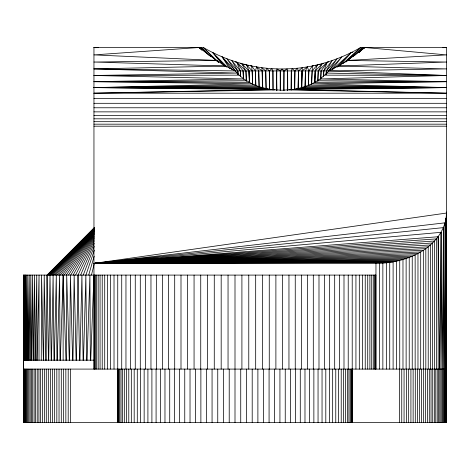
<?xml version="1.0" encoding="UTF-8"?>
<svg xmlns="http://www.w3.org/2000/svg" width="470" height="470" viewBox="0 0 470 470"><rect width="100%" height="100%" fill="white"/><g stroke="black" fill="none" stroke-linecap="round" stroke-linejoin="round"><path stroke-width="0.7" d="M25.527 360.349L25.568 275.091L26.338 360.349M39.016 360.349L39.057 275.091L37.095 360.349M63.127 360.349L63.168 275.091L65.982 360.349M272.917 89.976L272.929 70.923L271.801 68.667C247.725 67.075 224.202 59.549 203.322 47.517L93.953 47.517L93.953 369.091M291.294 89.976L291.306 70.923L292.152 68.667C316.234 67.081 339.751 59.543 360.631 47.517L446.5 47.517L446.5 422.483L23.5 422.483L23.5 275.091L375.953 275.091M23.594 369.091L23.5 275.091L23.547 369.091L23.735 275.091L23.776 360.349L24.111 275.091L24.199 360.349M26.426 360.349L26.555 275.091L27.366 360.349M446.406 422.483L446.124 217.986L445.701 369.091L445.137 222.827L446.124 217.986L446.5 213.051L93.953 263.388L375.953 263.388C403.53 263.423 435.954 251.244 445.137 222.827L93.953 263.388L389.724 262.401L389.724 369.091M27.477 360.349L27.777 275.091L28.588 360.349M41.248 360.349L41.548 275.091L43.381 360.349M66.311 360.349L66.693 275.091L69.296 360.349M280.196 90.71L280.261 70.923L282 68.996L292.152 68.667L294.925 70.923L294.772 89.247M23.5 422.483L23.735 377.868M24.252 360.349L24.722 275.091L24.763 360.349M28.717 360.349L29.187 275.091L29.957 360.349M287.522 90.71L287.64 70.923L287.076 68.902L283.974 70.923L283.762 90.71M43.628 360.349L44.227 275.091L45.849 360.349M24.845 360.349L25.568 275.091M30.109 360.349L30.832 275.091L31.472 360.349M69.636 360.349L70.406 275.091L72.621 360.349M276.436 90.71L276.877 68.902L282 68.996L283.974 70.923L284.009 90.71M46.107 360.349L47.047 275.091L94.364 227.715M301.834 87.778L302.304 67.633L298.497 70.923L297.992 89.247M439.779 422.483L439.779 369.091L441.095 232.321L93.953 263.388L393.108 261.884L393.108 369.091M31.637 360.349L32.618 275.091L33.129 360.349M72.973 360.349L74.166 275.091L76.087 360.349M291.053 89.976L291.306 70.923M33.311 360.349L34.592 275.091L34.974 360.349M48.727 360.349L50.008 275.091L51.201 360.349M298.227 88.513L298.497 70.923L297.228 68.244L294.925 70.923L294.555 89.247M287.282 90.71L287.64 70.923L287.769 90.71M35.18 360.349L36.754 275.091L36.883 360.349M51.489 360.349L53.11 275.091L54.003 360.349M76.446 360.349L78.02 275.091L94.194 240.793M305.159 87.044L305.453 70.923L307.333 66.881L308.837 70.923L308.467 85.581M301.64 87.778L302.022 70.923L307.333 66.881M54.303 360.349L56.306 275.091L56.946 360.349M79.918 360.349L81.921 275.091L83.114 360.349M57.258 360.349L59.643 275.091L59.984 360.349M83.484 360.349L85.869 275.091L86.68 360.349M304.977 87.044L305.453 70.923M314.894 82.65L315.229 70.923L317.391 64.813L320.293 64.425M23.5 392.638L23.735 384.789M311.657 84.112L312.409 65.941L313.86 65.741M60.313 360.349L63.168 275.091M87.056 360.349L89.911 275.091L90.34 360.349M301.44 87.778L302.022 70.923M317.879 81.181L318.237 70.923L322.373 63.544L323.824 63.356M90.716 360.349L93.953 275.091M308.302 85.581L308.837 70.923L312.409 65.941M314.777 82.65L315.229 70.923L322.373 63.544M320.775 78.984L321.104 70.923L327.308 62.134L328.759 61.958M311.516 84.112L312.08 70.923L317.391 64.813M317.779 81.181L318.237 70.923L327.308 62.134L323.83 70.923L323.507 76.786M218.703 62.263L216.529 60.442L93.953 54.896L198.951 47.517L216.529 60.442L225.647 66.035L235.141 70.923L239.136 75.153L243.789 78.96L251.967 83.848L258.077 86.339L264.61 88.266L271.472 89.535L282 90.24L292.481 89.535L299.343 88.266L309.025 85.164L314.853 82.344L320.164 78.96L326.885 73.085L328.812 70.923L337.084 58.75L326.368 70.923L326.209 74.589L326.368 70.923L332.196 60.536L323.83 70.923L323.56 76.786M314.653 82.65L315.229 70.923M320.699 78.984L321.104 70.923M326.151 74.589L326.368 70.923M446.283 214.919L446.5 212.017L446.406 369.091L446.265 292.728M91.462 275.091L94.206 263.776M88.689 275.091L94.159 256.221M262.771 87.778L262.213 70.923L256.62 66.881L255.398 70.923L255.745 85.581M85.916 275.091L94.294 250.228M83.237 275.091L94.212 246.421M80.605 275.091L94.165 243.378M75.529 275.091L94.306 238.566M73.085 275.091L94.358 236.804M70.735 275.091L94.17 235.746M68.479 275.091L94.341 234.307M66.27 275.091L94.323 233.332M64.155 275.091L94.258 232.562M62.181 275.091L94.388 231.651M60.301 275.091L94.129 231.352M332.284 69.231L341.878 56.823L328.765 70.923L235.376 70.923L222.075 56.823L229.53 68.473M58.562 275.091L94.258 230.635M56.87 275.091L94.435 229.936M346.502 61.547L347.424 60.442L365.002 47.517L446.5 54.896L347.424 60.442L337.137 66.852M55.319 275.091L94.294 229.677M53.909 275.091L94.088 229.554M339.728 65.489L351.372 52.452L352.835 52.376M52.593 275.091L94.394 228.89M51.465 275.091L94.258 228.773M50.384 275.091L94.135 228.661M49.491 275.091L94.053 228.549M48.739 275.091L94.006 228.444M348.017 60.518L360.631 47.517L342.924 63.609M345.897 62.017L347.424 60.442L446.5 62.04L338.306 66.035L328.812 70.923L446.5 75.482L320.164 78.96L446.5 81.686L311.986 83.848L446.5 87.608L292.481 89.535L446.5 93.201L93.953 93.201L271.472 89.535L93.953 87.608L251.967 83.848L93.953 81.686L243.789 78.96L93.953 75.482L237.021 73.085L93.953 68.902L225.647 66.035L226.863 66.852M48.128 275.091L94.394 227.921M337.348 67.01L338.306 66.035L446.5 68.902L328.812 70.923M47.611 275.091L94.394 227.815M337.078 66.816L351.372 52.452L332.584 69.466M47.235 275.091L94.317 227.815M354.926 55.149L362.558 47.517L353.129 56.482M358.933 52.605L364.156 47.517L358.833 52.499M346.449 61.253L360.631 47.517M365.002 47.517L363.903 48.492M345.797 61.87L347.424 60.442M315.305 65.541L316.757 65.342M445.049 47.705L446.5 47.517L442.84 47.705M439.732 369.091L438.181 236.739L93.953 263.388L396.445 261.226L396.445 369.091M93.953 93.201L274.95 89.911M267.994 88.971L93.953 87.608L254.928 85.164M218.609 62.44L216.529 60.442L93.953 62.04L225.647 66.035L226.693 67.01M264.61 88.266L93.953 87.608L258.077 86.339M295.959 88.971L446.5 87.608L309.025 85.164M246.374 80.746L93.953 81.686L249.1 82.344M314.853 82.344L446.5 81.686L317.579 80.746M299.343 88.266L446.5 87.608L305.876 86.339M93.953 75.482L239.136 75.153M93.953 87.608L261.273 87.373M93.953 98.418L446.5 98.418M93.953 103.306L446.5 103.306M93.953 107.771L446.5 107.771M93.953 111.86L446.5 111.86M93.953 115.573L446.5 115.573M93.953 118.816L446.5 118.816M93.953 121.683L446.5 121.683M93.953 124.174L446.5 124.174M93.953 126.195L446.5 126.195M23.5 360.161L94.535 360.161M23.5 369.091L446.5 369.091M302.633 87.373L446.5 87.608M324.817 75.153L446.5 75.482L326.885 73.085M93.953 68.902L235.141 70.923M289.003 89.911L446.5 93.201M98.348 47.699L93.953 47.517L96.138 47.723L93.953 47.517L95.404 47.681M235.188 61.987L236.645 62.134L245.951 70.923L246.398 81.181M240.123 63.385L241.58 63.544L249.006 70.923L249.564 82.65M243.654 64.484L246.562 64.813L252.155 70.923L252.701 84.112M247.232 65.43L248.683 65.6M250.14 65.771L251.591 65.941L255.398 70.923L255.909 85.581M207.147 53.756L201.066 47.517L210.66 56.482M201.894 50.008L199.28 47.517L201.865 50.061M218.609 62.275L203.322 47.517L215.988 60.518M201.066 47.517L208.839 55.149M222.122 64.208L212.581 52.452L226.987 66.816M212.581 52.452L224.848 66.035M216.529 60.442L217.475 61.488M237.99 74.589L237.773 70.923L226.869 58.75L235.376 70.923M222.075 56.823L232.239 69.795M243.478 78.984L243.084 70.923L236.645 62.134L240.358 70.923L240.675 76.786L240.358 70.923L231.757 60.536L237.773 70.923L237.961 74.589L237.773 70.923M241.58 63.544L245.951 70.923L246.292 81.181M256.62 66.881L258.735 70.923L259.193 87.044M246.562 64.813L249.006 70.923L249.441 82.65M262.571 87.778L262.213 70.923L261.649 67.633L265.738 70.923L266.214 89.247M251.591 65.941L252.155 70.923L252.555 84.112M243.084 70.923L243.401 78.984M446.259 385.5L446.5 392.638M249.006 70.923L249.323 82.65M269.651 89.247L269.31 70.923L266.725 68.244L265.738 70.923L265.991 89.247M258.735 70.923L259.011 87.044M78.02 275.091L79.553 360.349M276.918 90.71L276.595 70.923L276.677 90.71M47.047 275.091L48.451 360.349M446.271 407.126L446.5 422.483M272.929 70.923L273.152 89.976M280.449 90.71L280.261 70.923L276.877 68.902L271.801 68.667L269.31 70.923L269.433 89.247M262.213 70.923L262.377 87.778M446.218 369.091L446.218 422.483M446.124 217.986L446.124 369.091M445.983 369.091L445.983 422.483M445.607 369.091L445.607 422.483M445.137 369.091L445.137 222.827L444.338 369.091L443.445 227.621L93.953 263.388L399.735 260.427L399.735 369.091M445.043 369.091L445.043 422.483M444.432 369.091L444.432 422.483M443.727 369.091L443.727 422.483M443.445 369.091L443.445 227.621L442.364 369.091L441.095 232.321L441.095 369.091M442.881 369.091L442.881 422.483M441.988 369.091L441.988 422.483M440.907 369.091L440.907 422.483M438.557 369.091L438.557 422.483M438.181 236.739L438.181 369.091M437.241 369.091L437.241 422.483M436.442 369.091L436.442 238.901L93.953 263.388L402.978 259.534L402.978 369.091M435.784 369.091L435.784 422.483M434.609 369.091L434.609 241.016L93.953 263.388L406.127 258.547L406.127 369.091M434.327 369.091L434.327 422.483M432.729 369.091L432.729 422.483M432.588 369.091L432.588 242.99L93.953 263.388L409.229 257.419L409.229 369.091M431.037 369.091L431.037 422.483M430.473 369.091L430.473 244.964L93.953 263.388L412.237 256.197L412.237 369.091M429.298 369.091L429.298 422.483M428.217 369.091L428.217 246.844L93.953 263.388L415.151 254.881L415.151 369.091M427.465 369.091L427.465 422.483M425.82 369.091L425.82 248.63L93.953 263.388L417.971 253.471L417.971 369.091M425.585 369.091L425.585 422.483M423.658 369.091L423.658 422.483M423.329 369.091L423.329 250.322L93.953 263.388L420.697 251.967L420.697 369.091M421.637 369.091L421.637 422.483M419.569 369.091L419.569 422.483M417.454 369.091L417.454 422.483M415.292 369.091L415.292 422.483M413.13 369.091L413.13 422.483M410.921 369.091L410.921 422.483M408.665 369.091L408.665 422.483M406.362 369.091L406.362 422.483M404.059 369.091L404.059 422.483M401.756 369.091L401.756 422.483M399.5 369.091L399.5 422.483M386.34 262.824L386.34 369.091M382.862 263.153L382.862 369.091M379.431 263.294L379.431 369.091M375.953 263.388L375.953 369.091M375.812 275.091L375.812 369.091M375.295 275.091L375.295 369.091M374.449 275.091L374.449 369.091M373.274 275.091L373.274 369.091M371.723 275.091L371.723 369.091M369.89 275.091L369.89 369.091M367.728 275.091L367.728 369.091M365.237 275.091L365.237 369.091M362.417 275.091L362.417 369.091M359.315 275.091L359.315 369.091M355.931 275.091L355.931 369.091M352.453 369.091L352.453 422.483M352.359 369.091L352.359 422.483M352.218 275.091L352.218 369.091M351.889 369.091L351.889 422.483M351.184 369.091L351.184 422.483M350.197 369.091L350.197 422.483M348.928 369.091L348.928 422.483M348.223 275.091L348.223 369.091M347.424 369.091L347.424 422.483M345.591 369.091L345.591 422.483M343.993 275.091L343.993 369.091M343.523 369.091L343.523 422.483M341.22 369.091L341.22 422.483M339.434 275.091L339.434 369.091M338.588 369.091L338.588 422.483M335.768 369.091L335.768 422.483M334.687 275.091L334.687 369.091M332.666 369.091L332.666 422.483M329.658 275.091L329.658 369.091M329.376 369.091L329.376 422.483M325.804 369.091L325.804 422.483M324.441 275.091L324.441 369.091M322.044 369.091L322.044 422.483M318.989 275.091L318.989 369.091M318.049 369.091L318.049 422.483M313.866 369.091L313.866 422.483M313.302 275.091L313.302 369.091M309.542 369.091L309.542 422.483M307.474 275.091L307.474 369.091M304.983 369.091L304.983 422.483M301.458 275.091L301.458 369.091M300.283 369.091L300.283 422.483M295.395 369.091L295.395 422.483M295.254 275.091L295.254 369.091M290.366 369.091L290.366 422.483M288.956 275.091L288.956 369.091M285.243 369.091L285.243 422.483M282.47 275.091L282.47 369.091M279.932 369.091L279.932 422.483M275.89 275.091L275.89 369.091M274.574 369.091L274.574 422.483M269.263 275.091L269.263 369.091M269.075 369.091L269.075 422.483M263.529 369.091L263.529 422.483M262.495 275.091L262.495 369.091M257.889 369.091L257.889 422.483M255.68 275.091L255.68 369.091M252.202 369.091L252.202 422.483M248.771 275.091L248.771 369.091M246.515 369.091L246.515 422.483M241.909 275.091L241.909 369.091M240.734 369.091L240.734 422.483M235 275.091L235 422.483M229.219 369.091L229.219 422.483M228.044 275.091L228.044 369.091M223.485 369.091L223.485 422.483M221.182 275.091L221.182 369.091M217.751 369.091L217.751 422.483M214.273 275.091L214.273 369.091M212.064 369.091L212.064 422.483M207.458 275.091L207.458 369.091M206.424 369.091L206.424 422.483M200.878 369.091L200.878 422.483M200.737 275.091L200.737 369.091M195.379 369.091L195.379 422.483M194.063 275.091L194.063 369.091M190.021 369.091L190.021 422.483M187.483 275.091L187.483 369.091M184.757 369.091L184.757 422.483M180.997 275.091L180.997 369.091M179.587 369.091L179.587 422.483M174.699 275.091L174.699 369.091M174.558 369.091L174.558 422.483M169.717 369.091L169.717 422.483M168.495 275.091L168.495 369.091M164.97 369.091L164.97 422.483M162.479 275.091L162.479 369.091M160.458 369.091L160.458 422.483M156.651 275.091L156.651 369.091M156.087 369.091L156.087 422.483M151.904 369.091L151.904 422.483M150.964 275.091L150.964 369.091M147.909 369.091L147.909 422.483M145.512 275.091L145.512 369.091M144.149 369.091L144.149 422.483M140.624 369.091L140.624 422.483M140.295 275.091L140.295 369.091M137.287 369.091L137.287 422.483M135.266 275.091L135.266 369.091M134.185 369.091L134.185 422.483M131.318 369.091L131.318 422.483M130.519 275.091L130.519 369.091M128.78 369.091L128.78 422.483M126.43 369.091L126.43 422.483M125.96 275.091L125.96 369.091M124.315 369.091L124.315 422.483M122.529 369.091L122.529 422.483M121.73 275.091L121.73 369.091M121.025 369.091L121.025 422.483M119.756 369.091L119.756 422.483M118.769 369.091L118.769 422.483M118.064 369.091L118.064 422.483M117.735 275.091L117.735 369.091M117.594 369.091L117.594 422.483M117.5 369.091L117.5 422.483M114.022 275.091L114.022 369.091M110.638 275.091L110.638 369.091M107.536 275.091L107.536 369.091M104.716 275.091L104.716 369.091M102.225 275.091L102.225 369.091M100.063 275.091L100.063 369.091M98.183 275.091L98.183 369.091M96.679 275.091L96.679 369.091M95.504 275.091L95.504 369.091M94.658 275.091L94.658 369.091M94.141 275.091L94.141 369.091M70.5 369.091L70.5 422.483M68.197 369.091L68.197 422.483M65.847 369.091L65.847 422.483M63.591 369.091L63.591 422.483M61.288 369.091L61.288 422.483M59.032 369.091L59.032 422.483M56.823 369.091L56.823 422.483M54.661 369.091L54.661 422.483M52.499 369.091L52.499 422.483M50.384 369.091L50.384 422.483M48.316 369.091L48.316 422.483M46.295 369.091L46.295 422.483M44.368 369.091L44.368 422.483M42.488 369.091L42.488 422.483M40.655 369.091L40.655 422.483M38.916 369.091L38.916 422.483M37.224 369.091L37.224 422.483M35.626 369.091L35.626 422.483M34.122 369.091L34.122 422.483M32.712 369.091L32.712 422.483M31.396 369.091L31.396 422.483M30.174 369.091L30.174 422.483M28.999 369.091L28.999 422.483M27.965 369.091L27.965 422.483M27.025 369.091L27.025 422.483M26.226 369.091L26.226 422.483M25.474 369.091L25.474 422.483M24.863 369.091L24.863 422.483M24.393 369.091L24.393 422.483M23.97 369.091L23.97 422.483M23.688 369.091L23.688 422.483M200.055 48.475L198.951 47.517L200.026 48.492"/></g></svg>
